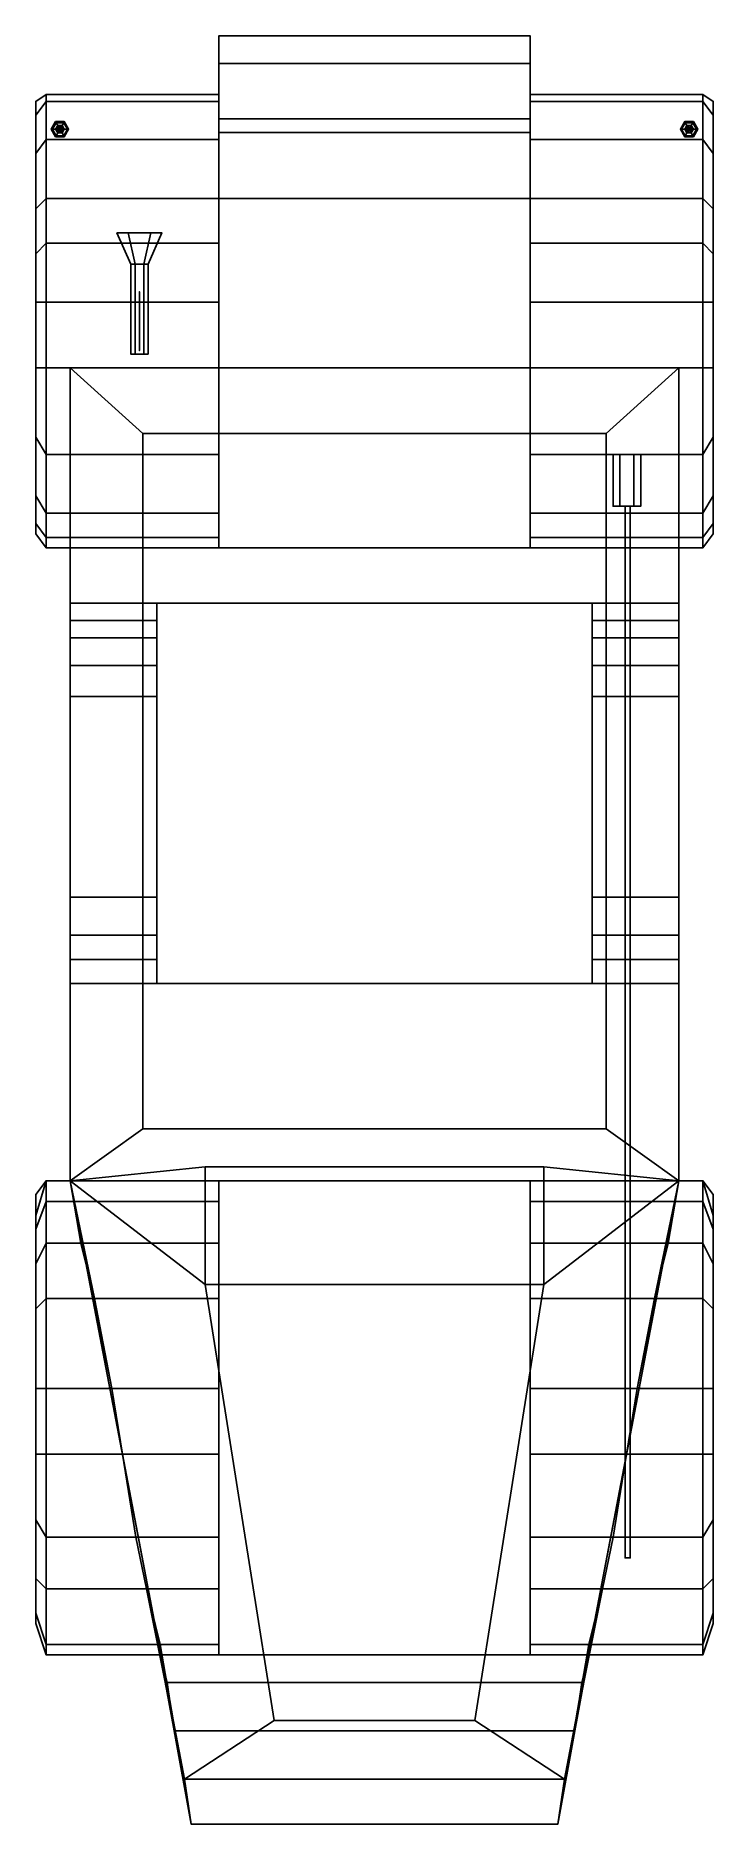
# Model space of a CAD drawing. Extents: x -0.98 to 0.98, y -2.57 to 2.6.
import ezdxf

# ---------------------------------------------------------------- set-up
doc = ezdxf.new("R2010")
doc.units = 0
doc.layers.get('0').update_dxf_attribs({"linetype": 'CONTINUOUS'})
doc.layers.add('MUDGUARDS', color=6, linetype='CONTINUOUS')

msp = doc.modelspace()

# ---------------------------------------------------------------- linework, layer by layer
for points in [[(-0.45, 2.52, 0.47), (-0.45, 1.12, 0.47), (-0.45, 1.12, 0.74), (-0.45, 2.6, 0.74)], [(0.45, 2.6, 0.74), (0.45, 2.52, 0.47), (-0.45, 2.52, 0.47), (-0.45, 2.6, 0.74)], [(-0.45, 2.6, 0.74), (-0.45, 1.12, 0.74), (-0.45, 1.2, 1.01), (-0.45, 2.32, 1.01)], [(0.45, 2.32, 1.01), (0.45, 2.6, 0.74), (-0.45, 2.6, 0.74), (-0.45, 2.32, 1.01)], [(0.45, 1.12, 0.74), (0.45, 1.12, 0.47), (0.45, 2.52, 0.47), (0.45, 2.6, 0.74)], [(0.45, 1.2, 1.01), (0.45, 1.12, 0.74), (0.45, 2.6, 0.74), (0.45, 2.32, 1.01)], [(-0.45, 2.36, 0.32), (-0.45, 1.12, 0.32), (-0.45, 1.12, 0.47), (-0.45, 2.52, 0.47)], [(0.45, 2.52, 0.47), (0.45, 2.36, 0.32), (-0.45, 2.36, 0.32), (-0.45, 2.52, 0.47)], [(0.45, 1.12, 0.47), (0.45, 1.12, 0.32), (0.45, 2.36, 0.32), (0.45, 2.52, 0.47)], [(-0.9208, 2.3487, 1.4125), (-0.9225, 2.3517, 1.4), (-0.935, 2.33, 1.4), (-0.9317, 2.33, 1.4125)], [(-0.9225, 2.3517, 1.4), (-0.9208, 2.3487, 1.3875), (-0.9317, 2.33, 1.3875), (-0.935, 2.33, 1.4)], [(-0.9317, 2.33, 1.4125), (-0.935, 2.33, 1.4), (-0.9225, 2.3083, 1.4), (-0.9208, 2.3112, 1.4125)], [(-0.935, 2.33, 1.4), (-0.9317, 2.33, 1.3875), (-0.9208, 2.3112, 1.3875), (-0.9225, 2.3083, 1.4)], [(-0.9163, 2.3408, 1.4217), (-0.9208, 2.3487, 1.4125), (-0.9317, 2.33, 1.4125), (-0.9225, 2.33, 1.4217)], [(-0.9208, 2.3487, 1.3875), (-0.9163, 2.3408, 1.3783), (-0.9225, 2.33, 1.3783), (-0.9317, 2.33, 1.3875)], [(-0.9225, 2.33, 1.4217), (-0.9317, 2.33, 1.4125), (-0.9208, 2.3112, 1.4125), (-0.9163, 2.3192, 1.4217)], [(-0.9317, 2.33, 1.3875), (-0.9225, 2.33, 1.3783), (-0.9163, 2.3192, 1.3783), (-0.9208, 2.3112, 1.3875)], [(-0.8992, 2.3487, 1.4125), (-0.8975, 2.3517, 1.4), (-0.9225, 2.3517, 1.4), (-0.9208, 2.3487, 1.4125)], [(-0.8975, 2.3517, 1.4), (-0.8992, 2.3487, 1.3875), (-0.9208, 2.3487, 1.3875), (-0.9225, 2.3517, 1.4)], [(-0.91, 2.33, 1.425), (-0.9163, 2.3408, 1.4217), (-0.9225, 2.33, 1.4217), (-0.91, 2.33, 1.425)], [(-0.9163, 2.3408, 1.3783), (-0.91, 2.33, 1.375), (-0.91, 2.33, 1.375), (-0.9225, 2.33, 1.3783)], [(-0.91, 2.33, 1.425), (-0.9225, 2.33, 1.4217), (-0.9163, 2.3192, 1.4217), (-0.91, 2.33, 1.425)], [(-0.9225, 2.33, 1.3783), (-0.91, 2.33, 1.375), (-0.91, 2.33, 1.375), (-0.9163, 2.3192, 1.3783)], [(-0.9038, 2.3408, 1.4217), (-0.8992, 2.3487, 1.4125), (-0.9208, 2.3487, 1.4125), (-0.9163, 2.3408, 1.4217)], [(-0.8992, 2.3487, 1.3875), (-0.9038, 2.3408, 1.3783), (-0.9163, 2.3408, 1.3783), (-0.9208, 2.3487, 1.3875)], [(-0.9163, 2.3192, 1.3783), (-0.91, 2.33, 1.375), (-0.91, 2.33, 1.375), (-0.9038, 2.3192, 1.3783)], [(-0.91, 2.33, 1.425), (-0.9038, 2.3408, 1.4217), (-0.9163, 2.3408, 1.4217), (-0.91, 2.33, 1.425)], [(-0.9038, 2.3408, 1.3783), (-0.91, 2.33, 1.375), (-0.91, 2.33, 1.375), (-0.9163, 2.3408, 1.3783)], [(-0.91, 2.33, 1.425), (-0.9163, 2.3192, 1.4217), (-0.9038, 2.3192, 1.4217), (-0.91, 2.33, 1.425)], [(-0.9, 2.33, 0.92), (-0.915, 2.3387, 0.91), (-0.915, 2.3387, 1.38), (-0.9, 2.33, 1.38)], [(-0.915, 2.3387, 0.91), (-0.915, 2.3213, 0.93), (-0.915, 2.3213, 1.38), (-0.915, 2.3387, 1.38)], [(-0.915, 2.3213, 0.93), (-0.9, 2.33, 0.92), (-0.9, 2.33, 1.38), (-0.915, 2.3213, 1.38)], [(-0.91, 2.33, 1.425), (-0.8975, 2.33, 1.4217), (-0.9038, 2.3408, 1.4217), (-0.91, 2.33, 1.425)], [(-0.8975, 2.33, 1.3783), (-0.91, 2.33, 1.375), (-0.91, 2.33, 1.375), (-0.9038, 2.3408, 1.3783)], [(-0.91, 2.33, 1.425), (-0.9038, 2.3192, 1.4217), (-0.8975, 2.33, 1.4217), (-0.91, 2.33, 1.425)], [(-0.9038, 2.3192, 1.3783), (-0.91, 2.33, 1.375), (-0.91, 2.33, 1.375), (-0.8975, 2.33, 1.3783)], [(-0.8975, 2.33, 1.4217), (-0.8883, 2.33, 1.4125), (-0.8992, 2.3487, 1.4125), (-0.9038, 2.3408, 1.4217)], [(-0.8883, 2.33, 1.3875), (-0.8975, 2.33, 1.3783), (-0.9038, 2.3408, 1.3783), (-0.8992, 2.3487, 1.3875)], [(-0.9038, 2.3192, 1.4217), (-0.8992, 2.3112, 1.4125), (-0.8883, 2.33, 1.4125), (-0.8975, 2.33, 1.4217)], [(-0.8992, 2.3112, 1.3875), (-0.9038, 2.3192, 1.3783), (-0.8975, 2.33, 1.3783), (-0.8883, 2.33, 1.3875)], [(-0.8883, 2.33, 1.4125), (-0.885, 2.33, 1.4), (-0.8975, 2.3517, 1.4), (-0.8992, 2.3487, 1.4125)], [(-0.885, 2.33, 1.4), (-0.8883, 2.33, 1.3875), (-0.8992, 2.3487, 1.3875), (-0.8975, 2.3517, 1.4)], [(-0.8992, 2.3112, 1.4125), (-0.8975, 2.3083, 1.4), (-0.885, 2.33, 1.4), (-0.8883, 2.33, 1.4125)], [(-0.8975, 2.3083, 1.4), (-0.8992, 2.3112, 1.3875), (-0.8883, 2.33, 1.3875), (-0.885, 2.33, 1.4)], [(0.45, 2.36, 0.32), (0.45, 1.12, 0.32), (-0.45, 1.12, 0.32), (-0.45, 2.36, 0.32)], [(0.8975, 2.3517, 1.4), (0.8992, 2.3487, 1.3875), (0.8883, 2.33, 1.3875), (0.885, 2.33, 1.4)], [(0.8992, 2.3487, 1.4125), (0.8975, 2.3517, 1.4), (0.885, 2.33, 1.4), (0.8883, 2.33, 1.4125)], [(0.885, 2.33, 1.4), (0.8883, 2.33, 1.3875), (0.8992, 2.3112, 1.3875), (0.8975, 2.3083, 1.4)], [(0.8883, 2.33, 1.4125), (0.885, 2.33, 1.4), (0.8975, 2.3083, 1.4), (0.8992, 2.3112, 1.4125)], [(0.8992, 2.3487, 1.3875), (0.9037, 2.3408, 1.3783), (0.8975, 2.33, 1.3783), (0.8883, 2.33, 1.3875)], [(0.9037, 2.3408, 1.4217), (0.8992, 2.3487, 1.4125), (0.8883, 2.33, 1.4125), (0.8975, 2.33, 1.4217)], [(0.8883, 2.33, 1.3875), (0.8975, 2.33, 1.3783), (0.9037, 2.3192, 1.3783), (0.8992, 2.3112, 1.3875)], [(0.8975, 2.33, 1.4217), (0.8883, 2.33, 1.4125), (0.8992, 2.3112, 1.4125), (0.9037, 2.3192, 1.4217)], [(0.9225, 2.3517, 1.4), (0.9208, 2.3487, 1.3875), (0.8992, 2.3487, 1.3875), (0.8975, 2.3517, 1.4)], [(0.9208, 2.3487, 1.4125), (0.9225, 2.3517, 1.4), (0.8975, 2.3517, 1.4), (0.8992, 2.3487, 1.4125)], [(0.9037, 2.3408, 1.3783), (0.91, 2.33, 1.375), (0.91, 2.33, 1.375), (0.8975, 2.33, 1.3783)], [(0.91, 2.33, 1.425), (0.9037, 2.3408, 1.4217), (0.8975, 2.33, 1.4217), (0.91, 2.33, 1.425)], [(0.8975, 2.33, 1.3783), (0.91, 2.33, 1.375), (0.91, 2.33, 1.375), (0.9037, 2.3192, 1.3783)], [(0.91, 2.33, 1.425), (0.8975, 2.33, 1.4217), (0.9037, 2.3192, 1.4217), (0.91, 2.33, 1.425)], [(0.9208, 2.3487, 1.3875), (0.9162, 2.3408, 1.3783), (0.9037, 2.3408, 1.3783), (0.8992, 2.3487, 1.3875)], [(0.9162, 2.3408, 1.4217), (0.9208, 2.3487, 1.4125), (0.8992, 2.3487, 1.4125), (0.9037, 2.3408, 1.4217)], [(0.9037, 2.3192, 1.3783), (0.91, 2.33, 1.375), (0.91, 2.33, 1.375), (0.9162, 2.3192, 1.3783)], [(0.9162, 2.3408, 1.3783), (0.91, 2.33, 1.375), (0.91, 2.33, 1.375), (0.9037, 2.3408, 1.3783)], [(0.91, 2.33, 1.425), (0.9162, 2.3408, 1.4217), (0.9037, 2.3408, 1.4217), (0.91, 2.33, 1.425)], [(0.91, 2.33, 1.425), (0.9037, 2.3192, 1.4217), (0.9162, 2.3192, 1.4217), (0.91, 2.33, 1.425)], [(0.905, 2.3387, 0.91), (0.905, 2.3213, 0.93), (0.905, 2.3213, 1.38), (0.905, 2.3387, 1.38)], [(0.92, 2.33, 0.92), (0.905, 2.3387, 0.91), (0.905, 2.3387, 1.38), (0.92, 2.33, 1.38)], [(0.905, 2.3213, 0.93), (0.92, 2.33, 0.92), (0.92, 2.33, 1.38), (0.905, 2.3213, 1.38)], [(0.9225, 2.33, 1.3783), (0.91, 2.33, 1.375), (0.91, 2.33, 1.375), (0.9162, 2.3408, 1.3783)], [(0.91, 2.33, 1.425), (0.9225, 2.33, 1.4217), (0.9162, 2.3408, 1.4217), (0.91, 2.33, 1.425)], [(0.9162, 2.3192, 1.3783), (0.91, 2.33, 1.375), (0.91, 2.33, 1.375), (0.9225, 2.33, 1.3783)], [(0.91, 2.33, 1.425), (0.9162, 2.3192, 1.4217), (0.9225, 2.33, 1.4217), (0.91, 2.33, 1.425)], [(0.9317, 2.33, 1.3875), (0.9225, 2.33, 1.3783), (0.9162, 2.3408, 1.3783), (0.9208, 2.3487, 1.3875)], [(0.9225, 2.33, 1.4217), (0.9317, 2.33, 1.4125), (0.9208, 2.3487, 1.4125), (0.9162, 2.3408, 1.4217)], [(0.9208, 2.3112, 1.3875), (0.9162, 2.3192, 1.3783), (0.9225, 2.33, 1.3783), (0.9317, 2.33, 1.3875)], [(0.9162, 2.3192, 1.4217), (0.9208, 2.3112, 1.4125), (0.9317, 2.33, 1.4125), (0.9225, 2.33, 1.4217)], [(0.935, 2.33, 1.4), (0.9317, 2.33, 1.3875), (0.9208, 2.3487, 1.3875), (0.9225, 2.3517, 1.4)], [(0.9317, 2.33, 1.4125), (0.935, 2.33, 1.4), (0.9225, 2.3517, 1.4), (0.9208, 2.3487, 1.4125)], [(0.9225, 2.3083, 1.4), (0.9208, 2.3112, 1.3875), (0.9317, 2.33, 1.3875), (0.935, 2.33, 1.4)], [(0.9208, 2.3112, 1.4125), (0.9225, 2.3083, 1.4), (0.935, 2.33, 1.4), (0.9317, 2.33, 1.4125)], [(-0.9208, 2.3112, 1.4125), (-0.9225, 2.3083, 1.4), (-0.8975, 2.3083, 1.4), (-0.8992, 2.3112, 1.4125)], [(-0.9225, 2.3083, 1.4), (-0.9208, 2.3112, 1.3875), (-0.8992, 2.3112, 1.3875), (-0.8975, 2.3083, 1.4)], [(-0.9163, 2.3192, 1.4217), (-0.9208, 2.3112, 1.4125), (-0.8992, 2.3112, 1.4125), (-0.9038, 2.3192, 1.4217)], [(-0.9208, 2.3112, 1.3875), (-0.9163, 2.3192, 1.3783), (-0.9038, 2.3192, 1.3783), (-0.8992, 2.3112, 1.3875)], [(-0.45, 2.32, 1.01), (-0.45, 1.2, 1.01), (-0.45, 1.64, 1.35), (-0.45, 2.13, 1.2)], [(0.45, 2.13, 1.2), (0.45, 2.32, 1.01), (-0.45, 2.32, 1.01), (-0.45, 2.13, 1.2)], [(0.45, 1.64, 1.35), (0.45, 1.2, 1.01), (0.45, 2.32, 1.01), (0.45, 2.13, 1.2)], [(0.8975, 2.3083, 1.4), (0.8992, 2.3112, 1.3875), (0.9208, 2.3112, 1.3875), (0.9225, 2.3083, 1.4)], [(0.8992, 2.3112, 1.4125), (0.8975, 2.3083, 1.4), (0.9225, 2.3083, 1.4), (0.9208, 2.3112, 1.4125)], [(0.8992, 2.3112, 1.3875), (0.9037, 2.3192, 1.3783), (0.9162, 2.3192, 1.3783), (0.9208, 2.3112, 1.3875)], [(0.9037, 2.3192, 1.4217), (0.8992, 2.3112, 1.4125), (0.9208, 2.3112, 1.4125), (0.9162, 2.3192, 1.4217)], [(-0.45, 2.13, 1.2), (-0.45, 1.64, 1.35), (0.45, 1.64, 1.35), (0.45, 2.13, 1.2)], [(-0.6925, 1.94, 1.3283), (-0.705, 1.94, 1.35), (-0.745, 2.03, 1.35), (-0.7125, 2.03, 1.2937)], [(-0.705, 1.94, 1.35), (-0.6925, 1.94, 1.3717), (-0.7125, 2.03, 1.4063), (-0.745, 2.03, 1.35)], [(-0.7125, 2.03, 1.4063), (-0.6475, 2.03, 1.4063), (-0.615, 2.03, 1.35), (-0.745, 2.03, 1.35)], [(-0.745, 2.03, 1.35), (-0.615, 2.03, 1.35), (-0.6475, 2.03, 1.2937), (-0.7125, 2.03, 1.2937)], [(-0.6675, 1.94, 1.3283), (-0.6925, 1.94, 1.3283), (-0.7125, 2.03, 1.2937), (-0.6475, 2.03, 1.2937)], [(-0.6925, 1.94, 1.3717), (-0.6675, 1.94, 1.3717), (-0.6475, 2.03, 1.4063), (-0.7125, 2.03, 1.4063)], [(-0.655, 1.94, 1.35), (-0.6675, 1.94, 1.3283), (-0.6475, 2.03, 1.2937), (-0.615, 2.03, 1.35)], [(-0.6675, 1.94, 1.3717), (-0.655, 1.94, 1.35), (-0.615, 2.03, 1.35), (-0.6475, 2.03, 1.4063)], [(-0.6925, 1.94, 1.3717), (-0.705, 1.94, 1.35), (-0.705, 1.68, 1.35), (-0.6925, 1.68, 1.3717)], [(-0.705, 1.94, 1.35), (-0.6925, 1.94, 1.3283), (-0.6925, 1.68, 1.3283), (-0.705, 1.68, 1.35)], [(-0.6675, 1.94, 1.3717), (-0.6925, 1.94, 1.3717), (-0.6925, 1.68, 1.3717), (-0.6675, 1.68, 1.3717)], [(-0.6925, 1.94, 1.3283), (-0.6675, 1.94, 1.3283), (-0.6675, 1.68, 1.3283), (-0.6925, 1.68, 1.3283)], [(-0.655, 1.94, 1.35), (-0.6675, 1.94, 1.3717), (-0.6675, 1.68, 1.3717), (-0.655, 1.68, 1.35)], [(-0.6675, 1.94, 1.3283), (-0.655, 1.94, 1.35), (-0.655, 1.68, 1.35), (-0.6675, 1.68, 1.3283)], [(-0.68, 1.83, 1.25), (-0.68, 1.69, 1.25), (-0.68, 1.72, 1.33), (-0.68, 1.86, 1.33)], [(-0.68, 1.86, 1.33), (-0.68, 1.72, 1.33), (-0.68, 1.69, 1.25), (-0.68, 1.83, 1.25)], [(-0.6675, 1.68, 1.3717), (-0.6925, 1.68, 1.3717), (-0.705, 1.68, 1.35), (-0.655, 1.68, 1.35)], [(-0.655, 1.68, 1.35), (-0.705, 1.68, 1.35), (-0.6925, 1.68, 1.3283), (-0.6675, 1.68, 1.3283)], [(-0.88, 1.64, 1.35), (-0.88, -0.71, 1.35), (-0.67, -0.56, 1.76), (-0.67, 1.45, 1.76)], [(0.67, 1.45, 1.76), (0.88, 1.64, 1.35), (-0.88, 1.64, 1.35), (-0.67, 1.45, 1.76)], [(-0.88, 1.64, 1.25), (-0.88, 1.12, 1.25), (-0.88, 1.12, 1.35), (-0.88, 1.64, 1.35)], [(-0.88, 1.39, 1.15), (-0.88, 1.12, 1.15), (-0.88, 1.12, 1.25), (-0.88, 1.64, 1.25)], [(0.88, 1.64, 1.25), (-0.88, 1.64, 1.25), (-0.88, 1.64, 1.35), (0.88, 1.64, 1.35)], [(0.67, -0.56, 1.76), (0.88, -0.71, 1.35), (0.88, 1.64, 1.35), (0.67, 1.45, 1.76)], [(0.88, 1.12, 1.35), (0.88, 1.12, 1.25), (0.88, 1.64, 1.25), (0.88, 1.64, 1.35)], [(0.88, 1.12, 1.25), (0.88, 1.12, 1.15), (0.88, 1.39, 1.15), (0.88, 1.64, 1.25)], [(-0.67, 1.45, 1.76), (-0.67, -0.56, 1.76), (0.67, -0.56, 1.76), (0.67, 1.45, 1.76)], [(-0.88, 1.22, 0.98), (-0.88, 1.12, 0.98), (-0.88, 1.12, 1.15), (-0.88, 1.39, 1.15)], [(0.71, 1.39, 1.7546), (0.69, 1.39, 1.72), (0.69, 1.24, 1.72), (0.71, 1.24, 1.7546)], [(0.69, 1.39, 1.72), (0.71, 1.39, 1.6854), (0.71, 1.24, 1.6854), (0.69, 1.24, 1.72)], [(0.77, 1.39, 1.72), (0.69, 1.39, 1.72), (0.71, 1.39, 1.7546), (0.75, 1.39, 1.7546)], [(0.75, 1.39, 1.6854), (0.71, 1.39, 1.6854), (0.69, 1.39, 1.72), (0.77, 1.39, 1.72)], [(0.75, 1.39, 1.7546), (0.71, 1.39, 1.7546), (0.71, 1.24, 1.7546), (0.75, 1.24, 1.7546)], [(0.71, 1.39, 1.6854), (0.75, 1.39, 1.6854), (0.75, 1.24, 1.6854), (0.71, 1.24, 1.6854)], [(0.77, 1.39, 1.72), (0.75, 1.39, 1.7546), (0.75, 1.24, 1.7546), (0.77, 1.24, 1.72)], [(0.75, 1.39, 1.6854), (0.77, 1.39, 1.72), (0.77, 1.24, 1.72), (0.75, 1.24, 1.6854)], [(0.88, 1.12, 1.15), (0.88, 1.12, 0.98), (0.88, 1.22, 0.98), (0.88, 1.39, 1.15)], [(-0.88, 1.15, 0.83), (-0.88, 1.12, 0.67), (-0.88, 1.12, 0.98), (-0.88, 1.22, 0.98)], [(0.75, 1.24, 1.7546), (0.71, 1.24, 1.7546), (0.69, 1.24, 1.72), (0.77, 1.24, 1.72)], [(0.77, 1.24, 1.72), (0.69, 1.24, 1.72), (0.71, 1.24, 1.6854), (0.75, 1.24, 1.6854)], [(0.74, 1.24, 1.72), (0.725, 1.24, 1.7287), (0.725, -1.8, 1.7287), (0.74, -1.8, 1.72)], [(0.725, 1.24, 1.7287), (0.725, 1.24, 1.7113), (0.725, -1.8, 1.7113), (0.725, -1.8, 1.7287)], [(0.725, 1.24, 1.7113), (0.74, 1.24, 1.72), (0.74, -1.8, 1.72), (0.725, -1.8, 1.7113)], [(0.88, 1.12, 0.98), (0.88, 1.12, 0.67), (0.88, 1.15, 0.83), (0.88, 1.22, 0.98)], [(-0.88, 1.12, 0.32), (-0.88, 0.96, 0.32), (-0.88, 0.96, 1.35), (-0.88, 1.12, 1.35)], [(0.88, 1.12, 0.32), (0.88, 0.96, 0.32), (-0.88, 0.96, 0.32), (-0.88, 1.12, 0.32)], [(-0.45, 1.12, 0.32), (-0.88, 1.12, 0.32), (-0.88, 1.12, 0.4), (-0.45, 1.12, 0.4)], [(0.88, 1.12, 0.32), (0.45, 1.12, 0.32), (0.45, 1.12, 0.4), (0.88, 1.12, 0.4)], [(0.88, 0.96, 1.35), (0.88, 0.96, 0.32), (0.88, 1.12, 0.32), (0.88, 1.12, 1.35)], [(-0.88, 0.96, 1.28), (-0.88, 0.78, 1.28), (-0.88, 0.69, 1.35), (-0.88, 0.96, 1.35)], [(-0.88, 0.96, 1.19), (-0.88, 0.86, 1.19), (-0.88, 0.78, 1.28), (-0.88, 0.96, 1.28)], [(-0.88, 0.96, 0.81), (-0.88, 0.91, 1.09), (-0.88, 0.86, 1.19), (-0.88, 0.96, 1.19)], [(-0.63, 0.91, 1.09), (-0.88, 0.91, 1.09), (-0.88, 0.96, 0.81), (-0.63, 0.96, 0.81)], [(-0.63, 0.96, 0.81), (-0.88, 0.96, 0.81), (-0.88, 0.96, 0.32), (-0.63, 0.96, 0.32)], [(-0.63, 0.96, 0.32), (-0.63, -0.14, 0.32), (-0.63, -0.14, 1.35), (-0.63, 0.96, 1.35)], [(0.63, 0.96, 0.32), (0.63, -0.14, 0.32), (-0.63, -0.14, 0.32), (-0.63, 0.96, 0.32)], [(0.63, -0.14, 1.35), (0.63, -0.14, 0.32), (0.63, 0.96, 0.32), (0.63, 0.96, 1.35)], [(0.88, 0.91, 1.09), (0.63, 0.91, 1.09), (0.63, 0.96, 0.81), (0.88, 0.96, 0.81)], [(0.88, 0.96, 0.81), (0.63, 0.96, 0.81), (0.63, 0.96, 0.32), (0.88, 0.96, 0.32)], [(0.88, 0.69, 1.35), (0.88, 0.78, 1.28), (0.88, 0.96, 1.28), (0.88, 0.96, 1.35)], [(0.88, 0.78, 1.28), (0.88, 0.86, 1.19), (0.88, 0.96, 1.19), (0.88, 0.96, 1.28)], [(0.88, 0.86, 1.19), (0.88, 0.91, 1.09), (0.88, 0.96, 0.81), (0.88, 0.96, 1.19)], [(-0.63, 0.86, 1.19), (-0.88, 0.86, 1.19), (-0.88, 0.91, 1.09), (-0.63, 0.91, 1.09)], [(0.88, 0.86, 1.19), (0.63, 0.86, 1.19), (0.63, 0.91, 1.09), (0.88, 0.91, 1.09)], [(-0.63, 0.78, 1.28), (-0.88, 0.78, 1.28), (-0.88, 0.86, 1.19), (-0.63, 0.86, 1.19)], [(0.88, 0.78, 1.28), (0.63, 0.78, 1.28), (0.63, 0.86, 1.19), (0.88, 0.86, 1.19)], [(-0.63, 0.69, 1.35), (-0.88, 0.69, 1.35), (-0.88, 0.78, 1.28), (-0.63, 0.78, 1.28)], [(0.88, 0.69, 1.35), (0.63, 0.69, 1.35), (0.63, 0.78, 1.28), (0.88, 0.78, 1.28)], [(-0.63, 0.11, 1.35), (-0.88, 0.11, 1.35), (-0.88, 0.69, 1.35), (-0.63, 0.69, 1.35)], [(0.88, 0.11, 1.35), (0.63, 0.11, 1.35), (0.63, 0.69, 1.35), (0.88, 0.69, 1.35)], [(-0.88, 0, 1.25), (-0.88, -0.14, 1.25), (-0.88, -0.14, 1.35), (-0.88, 0.11, 1.35)], [(-0.63, 0, 1.25), (-0.88, 0, 1.25), (-0.88, 0.11, 1.35), (-0.63, 0.11, 1.35)], [(0.88, 0, 1.25), (0.63, 0, 1.25), (0.63, 0.11, 1.35), (0.88, 0.11, 1.35)], [(0.88, -0.14, 1.35), (0.88, -0.14, 1.25), (0.88, 0, 1.25), (0.88, 0.11, 1.35)], [(-0.88, -0.07, 1.15), (-0.88, -0.14, 0.94), (-0.88, -0.14, 1.25), (-0.88, 0, 1.25)], [(-0.63, -0.07, 1.15), (-0.88, -0.07, 1.15), (-0.88, 0, 1.25), (-0.63, 0, 1.25)], [(0.88, -0.07, 1.15), (0.63, -0.07, 1.15), (0.63, 0, 1.25), (0.88, 0, 1.25)], [(0.88, -0.14, 1.25), (0.88, -0.14, 0.94), (0.88, -0.07, 1.15), (0.88, 0, 1.25)], [(-0.63, -0.14, 0.94), (-0.88, -0.14, 0.94), (-0.88, -0.07, 1.15), (-0.63, -0.07, 1.15)], [(0.88, -0.14, 0.94), (0.63, -0.14, 0.94), (0.63, -0.07, 1.15), (0.88, -0.07, 1.15)], [(-0.88, -0.14, 0.32), (-0.88, -0.71, 0.32), (-0.88, -0.71, 1.35), (-0.88, -0.14, 1.35)], [(0.88, -0.14, 0.32), (0.88, -0.71, 0.32), (-0.88, -0.71, 0.32), (-0.88, -0.14, 0.32)], [(-0.63, -0.14, 0.32), (-0.88, -0.14, 0.32), (-0.88, -0.14, 0.94), (-0.63, -0.14, 0.94)], [(0.88, -0.14, 0.32), (0.63, -0.14, 0.32), (0.63, -0.14, 0.94), (0.88, -0.14, 0.94)], [(0.88, -0.71, 1.35), (0.88, -0.71, 0.32), (0.88, -0.14, 0.32), (0.88, -0.14, 1.35)], [(-0.67, -0.56, 1.76), (-0.88, -0.71, 1.35), (0.88, -0.71, 1.35), (0.67, -0.56, 1.76)], [(-0.88, -0.71, 1.35), (-0.88, -0.71, 1.35), (-0.49, -1.01, 1.44), (-0.49, -0.67, 1.45)], [(-0.49, -0.67, 1.45), (-0.49, -1.01, 1.44), (0.49, -1.01, 1.44), (0.49, -0.67, 1.45)], [(0.49, -1.01, 1.44), (0.88, -0.71, 1.35), (0.88, -0.71, 1.35), (0.49, -0.67, 1.45)], [(-0.88, -0.71, 0.51), (-0.88, -0.71, 0.32), (0.88, -0.71, 0.32), (0.88, -0.71, 0.51)], [(-0.88, -0.71, 1.35), (-0.55, -2.44, 1.11), (-0.29, -2.27, 1.31), (-0.49, -1.01, 1.44)], [(0.88, -0.71, 1.35), (0.55, -2.44, 1.11), (-0.55, -2.44, 1.11), (-0.88, -0.71, 1.35)], [(-0.7293, -1.4999, 1.2404), (-0.88, -0.71, 1.35), (-0.88, -0.71, 1.23), (-0.76, -1.31, 1.23)], [(-0.76, -1.31, 1.23), (-0.88, -0.71, 1.23), (-0.88, -0.71, 1.14), (-0.81, -1.05, 1.14)], [(-0.81, -1.05, 1.14), (-0.88, -0.71, 1.14), (-0.88, -0.71, 1), (-0.85, -0.89, 1)], [(-0.85, -0.89, 1), (-0.88, -0.71, 1), (-0.88, -0.71, 0.51), (-0.87, -0.77, 0.81)], [(-0.45, -0.71, 0.39), (-0.45, -2.08, 0.43), (-0.45, -2.08, 1.23), (-0.45, -0.71, 1.23)], [(0.45, -0.71, 0.39), (0.45, -2.08, 0.43), (-0.45, -2.08, 0.43), (-0.45, -0.71, 0.39)], [(0.29, -2.27, 1.31), (0.55, -2.44, 1.11), (0.88, -0.71, 1.35), (0.49, -1.01, 1.44)], [(0.45, -2.08, 1.23), (0.45, -2.08, 0.43), (0.45, -0.71, 0.39), (0.45, -0.71, 1.23)], [(0.88, -0.71, 1.23), (0.88, -0.71, 1.35), (0.7293, -1.5002, 1.2404), (0.76, -1.31, 1.23)], [(0.88, -0.71, 1.14), (0.88, -0.71, 1.23), (0.76, -1.31, 1.23), (0.81, -1.05, 1.14)], [(0.88, -0.71, 1), (0.88, -0.71, 1.14), (0.81, -1.05, 1.14), (0.85, -0.89, 1)], [(0.88, -0.71, 0.51), (0.88, -0.71, 1), (0.85, -0.89, 1), (0.87, -0.77, 0.81)], [(-0.49, -1.01, 1.44), (-0.29, -2.27, 1.31), (0.29, -2.27, 1.31), (0.49, -1.01, 1.44)], [(-0.55, -2.44, 1.11), (-0.7293, -1.4999, 1.2404), (-0.69, -1.74, 1.14), (-0.66, -1.89, 1.01)], [(0.69, -1.74, 1.14), (0.7293, -1.5002, 1.2404), (0.55, -2.44, 1.11), (0.66, -1.89, 1.01)], [(0.74, -1.8, 1.72), (0.725, -1.8, 1.7287), (0.725, -1.8, 1.7113), (0.74, -1.8, 1.72)], [(-0.53, -2.57, 0.95), (-0.55, -2.44, 1.11), (-0.66, -1.89, 1.01), (-0.62, -2.05, 0.76)], [(0.66, -1.89, 1.01), (0.55, -2.44, 1.11), (0.53, -2.57, 0.95), (0.62, -2.05, 0.76)], [(-0.58, -2.3, 0.51), (-0.53, -2.57, 0.95), (-0.62, -2.05, 0.76), (-0.62, -2.08, 0.51)], [(0.62, -2.05, 0.76), (0.53, -2.57, 0.95), (0.58, -2.3, 0.51), (0.62, -2.08, 0.51)], [(-0.6, -2.16, 0.43), (-0.58, -2.3, 0.51), (-0.62, -2.08, 0.51), (-0.62, -2.08, 0.43)], [(0.62, -2.08, 0.43), (0.6, -2.16, 0.43), (-0.6, -2.16, 0.43), (-0.62, -2.08, 0.43)], [(0.62, -2.08, 0.51), (0.58, -2.3, 0.51), (0.6, -2.16, 0.43), (0.62, -2.08, 0.43)], [(0.6, -2.16, 0.43), (0.58, -2.3, 0.51), (-0.58, -2.3, 0.51), (-0.6, -2.16, 0.43)], [(-0.29, -2.27, 1.31), (-0.55, -2.44, 1.11), (0.55, -2.44, 1.11), (0.29, -2.27, 1.31)], [(0.58, -2.3, 0.51), (0.53, -2.57, 0.95), (-0.53, -2.57, 0.95), (-0.58, -2.3, 0.51)], [(0.53, -2.57, 0.95), (0.55, -2.44, 1.11), (-0.55, -2.44, 1.11), (-0.53, -2.57, 0.95)]]:
    msp.add_3dface(points)
at = {"layer": 'MUDGUARDS'}
for points in [[(-0.95, 2.43, 0.73), (-0.95, 2.41, 0.8), (-0.98, 2.37, 0.79), (-0.98, 2.41, 0.71)], [(-0.98, 2.41, 0.71), (-0.98, 2.37, 0.79), (-0.95, 2.41, 0.8), (-0.95, 2.43, 0.73)], [(-0.95, 2.43, 0.73), (-0.95, 2.41, 0.8), (-0.45, 2.41, 0.8), (-0.45, 2.43, 0.73)], [(-0.45, 2.43, 0.73), (-0.45, 2.41, 0.8), (-0.95, 2.41, 0.8), (-0.95, 2.43, 0.73)], [(0.95, 2.43, 0.73), (0.95, 2.41, 0.8), (0.45, 2.41, 0.8), (0.45, 2.43, 0.73)], [(0.45, 2.43, 0.73), (0.45, 2.41, 0.8), (0.95, 2.41, 0.8), (0.95, 2.43, 0.73)], [(0.95, 2.43, 0.73), (0.95, 2.41, 0.8), (0.98, 2.37, 0.79), (0.98, 2.41, 0.71)], [(0.98, 2.41, 0.71), (0.98, 2.37, 0.79), (0.95, 2.41, 0.8), (0.95, 2.43, 0.73)], [(-0.98, 2.37, 0.79), (-0.98, 2.26, 0.96), (-0.95, 2.3, 0.97), (-0.95, 2.41, 0.8)], [(-0.95, 2.41, 0.8), (-0.95, 2.3, 0.97), (-0.98, 2.26, 0.96), (-0.98, 2.37, 0.79)], [(-0.45, 2.41, 0.8), (-0.45, 2.3, 0.97), (-0.95, 2.3, 0.97), (-0.95, 2.41, 0.8)], [(-0.95, 2.41, 0.8), (-0.95, 2.3, 0.97), (-0.45, 2.3, 0.97), (-0.45, 2.41, 0.8)], [(0.45, 2.41, 0.8), (0.45, 2.3, 0.97), (0.95, 2.3, 0.97), (0.95, 2.41, 0.8)], [(0.95, 2.41, 0.8), (0.95, 2.3, 0.97), (0.45, 2.3, 0.97), (0.45, 2.41, 0.8)], [(0.98, 2.37, 0.79), (0.98, 2.26, 0.96), (0.95, 2.3, 0.97), (0.95, 2.41, 0.8)], [(0.95, 2.41, 0.8), (0.95, 2.3, 0.97), (0.98, 2.26, 0.96), (0.98, 2.37, 0.79)], [(-0.98, 2.26, 0.96), (-0.98, 2.1, 1.1), (-0.95, 2.13, 1.13), (-0.95, 2.3, 0.97)], [(-0.95, 2.3, 0.97), (-0.95, 2.13, 1.13), (-0.98, 2.1, 1.1), (-0.98, 2.26, 0.96)], [(-0.45, 2.3, 0.97), (-0.45, 2.13, 1.13), (-0.95, 2.13, 1.13), (-0.95, 2.3, 0.97)], [(-0.95, 2.3, 0.97), (-0.95, 2.13, 1.13), (-0.45, 2.13, 1.13), (-0.45, 2.3, 0.97)], [(0.45, 2.3, 0.97), (0.45, 2.13, 1.13), (0.95, 2.13, 1.13), (0.95, 2.3, 0.97)], [(0.95, 2.3, 0.97), (0.95, 2.13, 1.13), (0.45, 2.13, 1.13), (0.45, 2.3, 0.97)], [(0.98, 2.26, 0.96), (0.98, 2.1, 1.1), (0.95, 2.13, 1.13), (0.95, 2.3, 0.97)], [(0.95, 2.3, 0.97), (0.95, 2.13, 1.13), (0.98, 2.1, 1.1), (0.98, 2.26, 0.96)], [(-0.98, 2.1, 1.1), (-0.98, 1.97, 1.18), (-0.95, 2, 1.21), (-0.95, 2.13, 1.13)], [(-0.95, 2.13, 1.13), (-0.95, 2, 1.21), (-0.98, 1.97, 1.18), (-0.98, 2.1, 1.1)], [(-0.45, 2.13, 1.13), (-0.45, 2, 1.21), (-0.95, 2, 1.21), (-0.95, 2.13, 1.13)], [(-0.95, 2.13, 1.13), (-0.95, 2, 1.21), (-0.45, 2, 1.21), (-0.45, 2.13, 1.13)], [(0.45, 2.13, 1.13), (0.45, 2, 1.21), (0.95, 2, 1.21), (0.95, 2.13, 1.13)], [(0.95, 2.13, 1.13), (0.95, 2, 1.21), (0.45, 2, 1.21), (0.45, 2.13, 1.13)], [(0.95, 2.13, 1.13), (0.95, 2, 1.21), (0.98, 1.97, 1.18), (0.98, 2.1, 1.1)], [(0.98, 2.1, 1.1), (0.98, 1.97, 1.18), (0.95, 2, 1.21), (0.95, 2.13, 1.13)], [(-0.95, 2, 1.21), (-0.95, 1.83, 1.25), (-0.98, 1.83, 1.22), (-0.98, 1.97, 1.18)], [(-0.98, 1.97, 1.18), (-0.98, 1.83, 1.22), (-0.95, 1.83, 1.25), (-0.95, 2, 1.21)], [(-0.45, 2, 1.21), (-0.45, 1.83, 1.25), (-0.95, 1.83, 1.25), (-0.95, 2, 1.21)], [(-0.95, 2, 1.21), (-0.95, 1.83, 1.25), (-0.45, 1.83, 1.25), (-0.45, 2, 1.21)], [(0.95, 2, 1.21), (0.95, 1.83, 1.25), (0.45, 1.83, 1.25), (0.45, 2, 1.21)], [(0.45, 2, 1.21), (0.45, 1.83, 1.25), (0.95, 1.83, 1.25), (0.95, 2, 1.21)], [(0.98, 1.97, 1.18), (0.98, 1.83, 1.22), (0.95, 1.83, 1.25), (0.95, 2, 1.21)], [(0.95, 2, 1.21), (0.95, 1.83, 1.25), (0.98, 1.83, 1.22), (0.98, 1.97, 1.18)], [(-0.98, 1.83, 1.22), (-0.98, 1.64, 1.22), (-0.95, 1.64, 1.25), (-0.95, 1.83, 1.25)], [(-0.95, 1.83, 1.25), (-0.95, 1.64, 1.25), (-0.98, 1.64, 1.22), (-0.98, 1.83, 1.22)], [(-0.95, 1.83, 1.25), (-0.95, 1.64, 1.25), (-0.45, 1.64, 1.25), (-0.45, 1.83, 1.25)], [(-0.45, 1.83, 1.25), (-0.45, 1.64, 1.25), (-0.95, 1.64, 1.25), (-0.95, 1.83, 1.25)], [(0.45, 1.83, 1.25), (0.45, 1.64, 1.25), (0.95, 1.64, 1.25), (0.95, 1.83, 1.25)], [(0.95, 1.83, 1.25), (0.95, 1.64, 1.25), (0.45, 1.64, 1.25), (0.45, 1.83, 1.25)], [(0.95, 1.83, 1.25), (0.95, 1.64, 1.25), (0.98, 1.64, 1.22), (0.98, 1.83, 1.22)], [(0.98, 1.83, 1.22), (0.98, 1.64, 1.22), (0.95, 1.64, 1.25), (0.95, 1.83, 1.25)], [(-0.98, 1.64, 1.22), (-0.98, 1.44, 1.13), (-0.95, 1.39, 1.15), (-0.95, 1.64, 1.25)], [(-0.95, 1.64, 1.25), (-0.95, 1.39, 1.15), (-0.98, 1.44, 1.13), (-0.98, 1.64, 1.22)], [(-0.95, 1.64, 1.25), (-0.95, 1.39, 1.15), (-0.45, 1.39, 1.15), (-0.45, 1.64, 1.25)], [(-0.45, 1.64, 1.25), (-0.45, 1.39, 1.15), (-0.95, 1.39, 1.15), (-0.95, 1.64, 1.25)], [(0.95, 1.64, 1.25), (0.95, 1.39, 1.15), (0.45, 1.39, 1.15), (0.45, 1.64, 1.25)], [(0.45, 1.64, 1.25), (0.45, 1.39, 1.15), (0.95, 1.39, 1.15), (0.95, 1.64, 1.25)], [(0.98, 1.64, 1.22), (0.98, 1.44, 1.13), (0.95, 1.39, 1.15), (0.95, 1.64, 1.25)], [(0.95, 1.64, 1.25), (0.95, 1.39, 1.15), (0.98, 1.44, 1.13), (0.98, 1.64, 1.22)], [(-0.98, 1.44, 1.13), (-0.98, 1.27, 0.98), (-0.95, 1.22, 0.98), (-0.95, 1.39, 1.15)], [(-0.95, 1.39, 1.15), (-0.95, 1.22, 0.98), (-0.98, 1.27, 0.98), (-0.98, 1.44, 1.13)], [(0.98, 1.44, 1.13), (0.98, 1.27, 0.98), (0.95, 1.22, 0.98), (0.95, 1.39, 1.15)], [(0.95, 1.39, 1.15), (0.95, 1.22, 0.98), (0.98, 1.27, 0.98), (0.98, 1.44, 1.13)], [(-0.45, 1.39, 1.15), (-0.45, 1.22, 0.98), (-0.95, 1.22, 0.98), (-0.95, 1.39, 1.15)], [(-0.95, 1.39, 1.15), (-0.95, 1.22, 0.98), (-0.45, 1.22, 0.98), (-0.45, 1.39, 1.15)], [(0.95, 1.39, 1.15), (0.95, 1.22, 0.98), (0.45, 1.22, 0.98), (0.45, 1.39, 1.15)], [(0.45, 1.39, 1.15), (0.45, 1.22, 0.98), (0.95, 1.22, 0.98), (0.95, 1.39, 1.15)], [(-0.95, 1.22, 0.98), (-0.95, 1.15, 0.83), (-0.98, 1.19, 0.82), (-0.98, 1.27, 0.98)], [(-0.98, 1.27, 0.98), (-0.98, 1.19, 0.82), (-0.95, 1.15, 0.83), (-0.95, 1.22, 0.98)], [(0.98, 1.27, 0.98), (0.98, 1.19, 0.82), (0.95, 1.15, 0.83), (0.95, 1.22, 0.98)], [(0.95, 1.22, 0.98), (0.95, 1.15, 0.83), (0.98, 1.19, 0.82), (0.98, 1.27, 0.98)], [(-0.98, 1.19, 0.82), (-0.98, 1.16, 0.69), (-0.95, 1.12, 0.67), (-0.95, 1.15, 0.83)], [(-0.95, 1.15, 0.83), (-0.95, 1.12, 0.67), (-0.98, 1.16, 0.69), (-0.98, 1.19, 0.82)], [(-0.95, 1.22, 0.98), (-0.95, 1.15, 0.83), (-0.45, 1.15, 0.83), (-0.45, 1.22, 0.98)], [(-0.45, 1.22, 0.98), (-0.45, 1.15, 0.83), (-0.95, 1.15, 0.83), (-0.95, 1.22, 0.98)], [(0.95, 1.22, 0.98), (0.95, 1.15, 0.83), (0.45, 1.15, 0.83), (0.45, 1.22, 0.98)], [(0.45, 1.22, 0.98), (0.45, 1.15, 0.83), (0.95, 1.15, 0.83), (0.95, 1.22, 0.98)], [(0.95, 1.15, 0.83), (0.95, 1.12, 0.67), (0.98, 1.16, 0.69), (0.98, 1.19, 0.82)], [(0.98, 1.19, 0.82), (0.98, 1.16, 0.69), (0.95, 1.12, 0.67), (0.95, 1.15, 0.83)], [(-0.95, 1.12, 0.67), (-0.95, 1.12, 0.4), (-0.98, 1.16, 0.49), (-0.98, 1.16, 0.69)], [(-0.98, 1.16, 0.69), (-0.98, 1.16, 0.49), (-0.95, 1.12, 0.4), (-0.95, 1.12, 0.67)], [(-0.95, 1.15, 0.83), (-0.95, 1.12, 0.67), (-0.45, 1.12, 0.67), (-0.45, 1.15, 0.83)], [(-0.45, 1.15, 0.83), (-0.45, 1.12, 0.67), (-0.95, 1.12, 0.67), (-0.95, 1.15, 0.83)], [(0.45, 1.15, 0.83), (0.45, 1.12, 0.67), (0.95, 1.12, 0.67), (0.95, 1.15, 0.83)], [(0.95, 1.15, 0.83), (0.95, 1.12, 0.67), (0.45, 1.12, 0.67), (0.45, 1.15, 0.83)], [(0.98, 1.16, 0.69), (0.98, 1.16, 0.49), (0.95, 1.12, 0.4), (0.95, 1.12, 0.67)], [(0.95, 1.12, 0.67), (0.95, 1.12, 0.4), (0.98, 1.16, 0.49), (0.98, 1.16, 0.69)], [(-0.95, 1.12, 0.67), (-0.95, 1.12, 0.4), (-0.45, 1.12, 0.4), (-0.45, 1.12, 0.67)], [(-0.45, 1.12, 0.67), (-0.45, 1.12, 0.4), (-0.95, 1.12, 0.4), (-0.95, 1.12, 0.67)], [(0.95, 1.12, 0.67), (0.95, 1.12, 0.4), (0.45, 1.12, 0.4), (0.45, 1.12, 0.67)], [(0.45, 1.12, 0.67), (0.45, 1.12, 0.4), (0.95, 1.12, 0.4), (0.95, 1.12, 0.67)], [(-0.98, -0.75, 0.32), (-0.98, -0.81, 0.58), (-0.95, -0.71, 0.51), (-0.95, -0.71, 0.32)], [(-0.95, -0.71, 0.32), (-0.95, -0.71, 0.51), (-0.98, -0.81, 0.58), (-0.98, -0.75, 0.32)], [(-0.95, -0.71, 0.51), (-0.95, -0.77, 0.81), (-0.98, -0.85, 0.77), (-0.98, -0.81, 0.58)], [(-0.98, -0.81, 0.58), (-0.98, -0.85, 0.77), (-0.95, -0.77, 0.81), (-0.95, -0.71, 0.51)], [(-0.95, -0.71, 0.32), (-0.95, -0.71, 0.51), (-0.45, -0.71, 0.51), (-0.45, -0.71, 0.32)], [(-0.45, -0.71, 0.32), (-0.45, -0.71, 0.51), (-0.95, -0.71, 0.51), (-0.95, -0.71, 0.32)], [(-0.45, -0.71, 0.51), (-0.45, -0.77, 0.81), (-0.95, -0.77, 0.81), (-0.95, -0.71, 0.51)], [(-0.95, -0.71, 0.51), (-0.95, -0.77, 0.81), (-0.45, -0.77, 0.81), (-0.45, -0.71, 0.51)], [(0.45, -0.71, 0.51), (0.45, -0.77, 0.81), (0.95, -0.77, 0.81), (0.95, -0.71, 0.51)], [(0.95, -0.71, 0.51), (0.95, -0.77, 0.81), (0.45, -0.77, 0.81), (0.45, -0.71, 0.51)], [(0.95, -0.71, 0.32), (0.95, -0.71, 0.51), (0.45, -0.71, 0.51), (0.45, -0.71, 0.32)], [(0.45, -0.71, 0.32), (0.45, -0.71, 0.51), (0.95, -0.71, 0.51), (0.95, -0.71, 0.32)], [(0.95, -0.71, 0.51), (0.95, -0.77, 0.81), (0.98, -0.85, 0.77), (0.98, -0.81, 0.58)], [(0.98, -0.81, 0.58), (0.98, -0.85, 0.77), (0.95, -0.77, 0.81), (0.95, -0.71, 0.51)], [(0.98, -0.75, 0.32), (0.98, -0.81, 0.58), (0.95, -0.71, 0.51), (0.95, -0.71, 0.32)], [(0.95, -0.71, 0.32), (0.95, -0.71, 0.51), (0.98, -0.81, 0.58), (0.98, -0.75, 0.32)], [(-0.95, -0.77, 0.81), (-0.95, -0.89, 1), (-0.98, -0.95, 0.94), (-0.98, -0.85, 0.77)], [(-0.98, -0.85, 0.77), (-0.98, -0.95, 0.94), (-0.95, -0.89, 1), (-0.95, -0.77, 0.81)], [(-0.95, -0.77, 0.81), (-0.95, -0.89, 1), (-0.45, -0.89, 1), (-0.45, -0.77, 0.81)], [(-0.45, -0.77, 0.81), (-0.45, -0.89, 1), (-0.95, -0.89, 1), (-0.95, -0.77, 0.81)], [(0.95, -0.77, 0.81), (0.95, -0.89, 1), (0.45, -0.89, 1), (0.45, -0.77, 0.81)], [(0.45, -0.77, 0.81), (0.45, -0.89, 1), (0.95, -0.89, 1), (0.95, -0.77, 0.81)], [(0.98, -0.85, 0.77), (0.98, -0.95, 0.94), (0.95, -0.89, 1), (0.95, -0.77, 0.81)], [(0.95, -0.77, 0.81), (0.95, -0.89, 1), (0.98, -0.95, 0.94), (0.98, -0.85, 0.77)], [(-0.98, -0.95, 0.94), (-0.98, -1.08, 1.05), (-0.95, -1.05, 1.14), (-0.95, -0.89, 1)], [(-0.95, -0.89, 1), (-0.95, -1.05, 1.14), (-0.98, -1.08, 1.05), (-0.98, -0.95, 0.94)], [(-0.45, -0.89, 1), (-0.45, -1.05, 1.14), (-0.95, -1.05, 1.14), (-0.95, -0.89, 1)], [(-0.95, -0.89, 1), (-0.95, -1.05, 1.14), (-0.45, -1.05, 1.14), (-0.45, -0.89, 1)], [(0.95, -0.89, 1), (0.95, -1.05, 1.14), (0.45, -1.05, 1.14), (0.45, -0.89, 1)], [(0.45, -0.89, 1), (0.45, -1.05, 1.14), (0.95, -1.05, 1.14), (0.95, -0.89, 1)], [(0.98, -0.95, 0.94), (0.98, -1.08, 1.05), (0.95, -1.05, 1.14), (0.95, -0.89, 1)], [(0.95, -0.89, 1), (0.95, -1.05, 1.14), (0.98, -1.08, 1.05), (0.98, -0.95, 0.94)], [(-0.98, -1.08, 1.05), (-0.98, -1.31, 1.14), (-0.95, -1.31, 1.23), (-0.95, -1.05, 1.14)], [(-0.95, -1.05, 1.14), (-0.95, -1.31, 1.23), (-0.98, -1.31, 1.14), (-0.98, -1.08, 1.05)], [(-0.45, -1.05, 1.14), (-0.45, -1.31, 1.23), (-0.95, -1.31, 1.23), (-0.95, -1.05, 1.14)], [(-0.95, -1.05, 1.14), (-0.95, -1.31, 1.23), (-0.45, -1.31, 1.23), (-0.45, -1.05, 1.14)], [(0.45, -1.05, 1.14), (0.45, -1.31, 1.23), (0.95, -1.31, 1.23), (0.95, -1.05, 1.14)], [(0.95, -1.05, 1.14), (0.95, -1.31, 1.23), (0.45, -1.31, 1.23), (0.45, -1.05, 1.14)], [(0.95, -1.05, 1.14), (0.95, -1.31, 1.23), (0.98, -1.31, 1.14), (0.98, -1.08, 1.05)], [(0.98, -1.08, 1.05), (0.98, -1.31, 1.14), (0.95, -1.31, 1.23), (0.95, -1.05, 1.14)], [(-0.98, -1.31, 1.14), (-0.98, -1.5, 1.14), (-0.95, -1.5, 1.24), (-0.95, -1.31, 1.23)], [(-0.95, -1.31, 1.23), (-0.95, -1.5, 1.24), (-0.98, -1.5, 1.14), (-0.98, -1.31, 1.14)], [(-0.95, -1.31, 1.23), (-0.95, -1.5, 1.24), (-0.45, -1.5, 1.24), (-0.45, -1.31, 1.23)], [(-0.45, -1.31, 1.23), (-0.45, -1.5, 1.24), (-0.95, -1.5, 1.24), (-0.95, -1.31, 1.23)], [(0.95, -1.31, 1.23), (0.95, -1.5, 1.24), (0.45, -1.5, 1.24), (0.45, -1.31, 1.23)], [(0.45, -1.31, 1.23), (0.45, -1.5, 1.24), (0.95, -1.5, 1.24), (0.95, -1.31, 1.23)], [(0.98, -1.31, 1.14), (0.98, -1.5, 1.14), (0.95, -1.5, 1.24), (0.95, -1.31, 1.23)], [(0.95, -1.31, 1.23), (0.95, -1.5, 1.24), (0.98, -1.5, 1.14), (0.98, -1.31, 1.14)], [(-0.95, -1.5, 1.24), (-0.95, -1.74, 1.14), (-0.98, -1.69, 1.07), (-0.98, -1.5, 1.14)], [(-0.98, -1.5, 1.14), (-0.98, -1.69, 1.07), (-0.95, -1.74, 1.14), (-0.95, -1.5, 1.24)], [(-0.95, -1.5, 1.24), (-0.95, -1.74, 1.14), (-0.45, -1.74, 1.14), (-0.45, -1.5, 1.24)], [(-0.45, -1.5, 1.24), (-0.45, -1.74, 1.14), (-0.95, -1.74, 1.14), (-0.95, -1.5, 1.24)], [(0.95, -1.5, 1.24), (0.95, -1.74, 1.14), (0.45, -1.74, 1.14), (0.45, -1.5, 1.24)], [(0.45, -1.5, 1.24), (0.45, -1.74, 1.14), (0.95, -1.74, 1.14), (0.95, -1.5, 1.24)], [(0.98, -1.5, 1.14), (0.98, -1.69, 1.07), (0.95, -1.74, 1.14), (0.95, -1.5, 1.24)], [(0.95, -1.5, 1.24), (0.95, -1.74, 1.14), (0.98, -1.69, 1.07), (0.98, -1.5, 1.14)], [(-0.98, -1.69, 1.07), (-0.98, -1.86, 0.92), (-0.95, -1.89, 1.01), (-0.95, -1.74, 1.14)], [(-0.95, -1.74, 1.14), (-0.95, -1.89, 1.01), (-0.98, -1.86, 0.92), (-0.98, -1.69, 1.07)], [(0.95, -1.74, 1.14), (0.95, -1.89, 1.01), (0.98, -1.86, 0.92), (0.98, -1.69, 1.07)], [(0.98, -1.69, 1.07), (0.98, -1.86, 0.92), (0.95, -1.89, 1.01), (0.95, -1.74, 1.14)], [(-0.45, -1.74, 1.14), (-0.45, -1.89, 1.01), (-0.95, -1.89, 1.01), (-0.95, -1.74, 1.14)], [(-0.95, -1.74, 1.14), (-0.95, -1.89, 1.01), (-0.45, -1.89, 1.01), (-0.45, -1.74, 1.14)], [(0.45, -1.74, 1.14), (0.45, -1.89, 1.01), (0.95, -1.89, 1.01), (0.95, -1.74, 1.14)], [(0.95, -1.74, 1.14), (0.95, -1.89, 1.01), (0.45, -1.89, 1.01), (0.45, -1.74, 1.14)], [(-0.95, -1.89, 1.01), (-0.95, -2.05, 0.76), (-0.98, -1.96, 0.74), (-0.98, -1.86, 0.92)], [(-0.98, -1.86, 0.92), (-0.98, -1.96, 0.74), (-0.95, -2.05, 0.76), (-0.95, -1.89, 1.01)], [(0.98, -1.86, 0.92), (0.98, -1.96, 0.74), (0.95, -2.05, 0.76), (0.95, -1.89, 1.01)], [(0.95, -1.89, 1.01), (0.95, -2.05, 0.76), (0.98, -1.96, 0.74), (0.98, -1.86, 0.92)], [(-0.95, -1.89, 1.01), (-0.95, -2.05, 0.76), (-0.45, -2.05, 0.76), (-0.45, -1.89, 1.01)], [(-0.45, -1.89, 1.01), (-0.45, -2.05, 0.76), (-0.95, -2.05, 0.76), (-0.95, -1.89, 1.01)], [(0.95, -1.89, 1.01), (0.95, -2.05, 0.76), (0.45, -2.05, 0.76), (0.45, -1.89, 1.01)], [(0.45, -1.89, 1.01), (0.45, -2.05, 0.76), (0.95, -2.05, 0.76), (0.95, -1.89, 1.01)], [(-0.95, -2.05, 0.76), (-0.95, -2.08, 0.51), (-0.98, -1.99, 0.61), (-0.98, -1.96, 0.74)], [(-0.98, -1.96, 0.74), (-0.98, -1.99, 0.61), (-0.95, -2.08, 0.51), (-0.95, -2.05, 0.76)], [(0.95, -2.05, 0.76), (0.95, -2.08, 0.51), (0.98, -1.99, 0.61), (0.98, -1.96, 0.74)], [(0.98, -1.96, 0.74), (0.98, -1.99, 0.61), (0.95, -2.08, 0.51), (0.95, -2.05, 0.76)], [(-0.98, -1.99, 0.61), (-0.98, -1.99, 0.52), (-0.95, -2.08, 0.43), (-0.95, -2.08, 0.51)], [(-0.95, -2.08, 0.51), (-0.95, -2.08, 0.43), (-0.98, -1.99, 0.52), (-0.98, -1.99, 0.61)], [(0.98, -1.99, 0.61), (0.98, -1.99, 0.52), (0.95, -2.08, 0.43), (0.95, -2.08, 0.51)], [(0.95, -2.08, 0.51), (0.95, -2.08, 0.43), (0.98, -1.99, 0.52), (0.98, -1.99, 0.61)], [(-0.95, -2.05, 0.76), (-0.95, -2.08, 0.51), (-0.45, -2.08, 0.51), (-0.45, -2.05, 0.76)], [(-0.45, -2.05, 0.76), (-0.45, -2.08, 0.51), (-0.95, -2.08, 0.51), (-0.95, -2.05, 0.76)], [(0.45, -2.05, 0.76), (0.45, -2.08, 0.51), (0.95, -2.08, 0.51), (0.95, -2.05, 0.76)], [(0.95, -2.05, 0.76), (0.95, -2.08, 0.51), (0.45, -2.08, 0.51), (0.45, -2.05, 0.76)], [(-0.45, -2.08, 0.51), (-0.45, -2.08, 0.43), (-0.95, -2.08, 0.43), (-0.95, -2.08, 0.51)], [(-0.95, -2.08, 0.51), (-0.95, -2.08, 0.43), (-0.45, -2.08, 0.43), (-0.45, -2.08, 0.51)], [(0.95, -2.08, 0.51), (0.95, -2.08, 0.43), (0.45, -2.08, 0.43), (0.45, -2.08, 0.51)], [(0.45, -2.08, 0.51), (0.45, -2.08, 0.43), (0.95, -2.08, 0.43), (0.95, -2.08, 0.51)]]:
    msp.add_3dface(points, dxfattribs=at)

doc.saveas('drawing.dxf')
